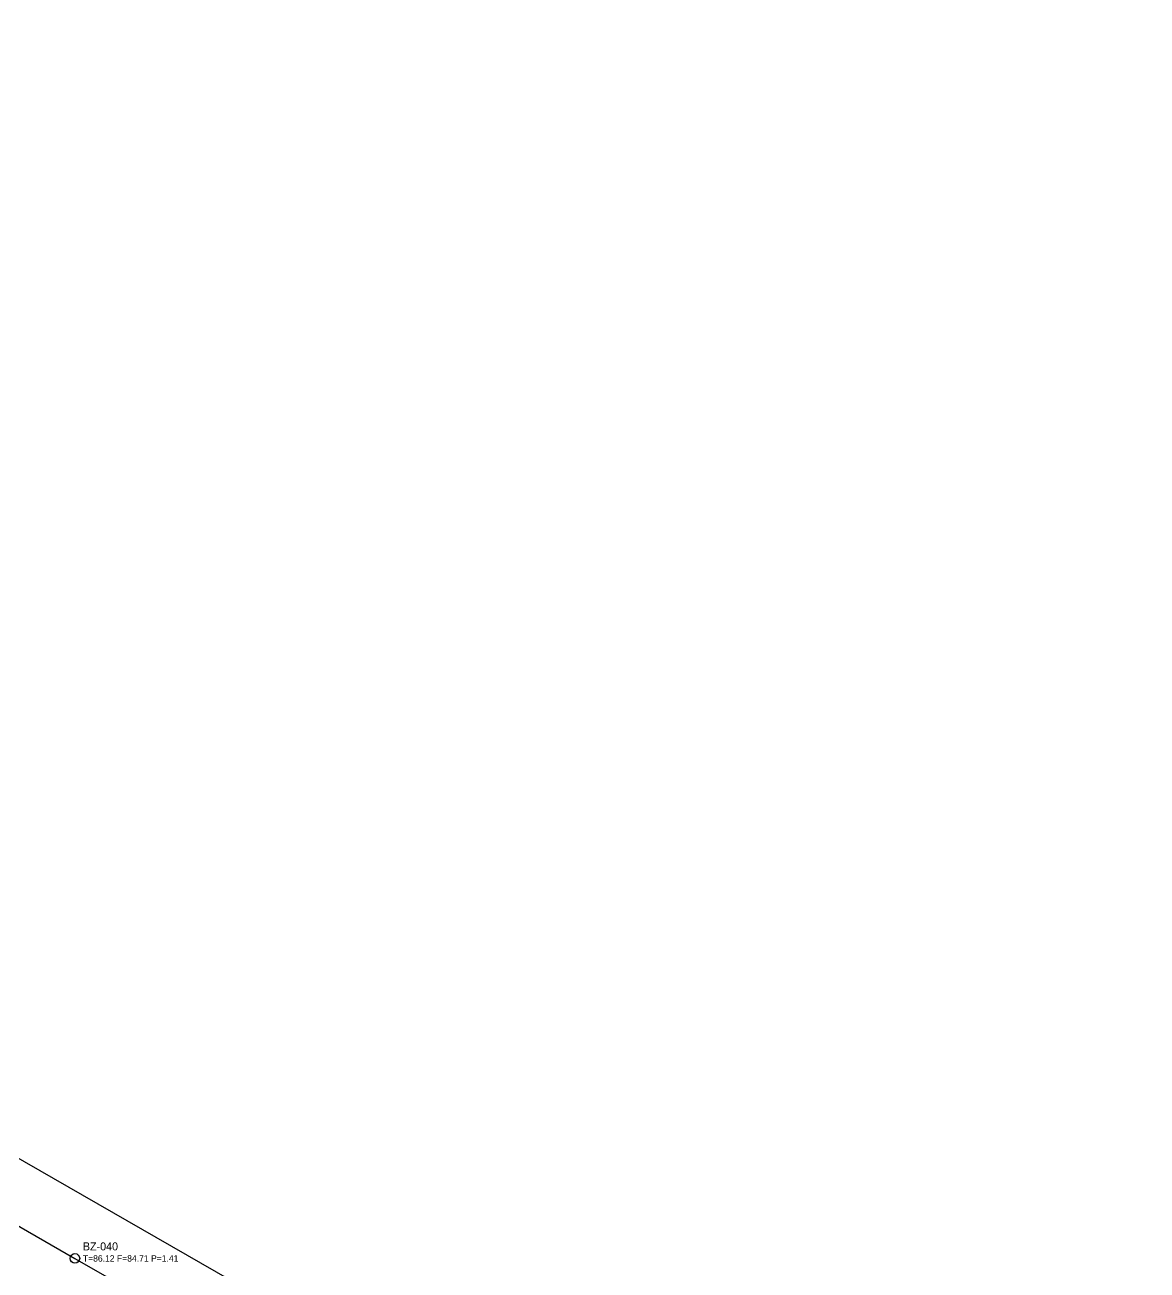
# Model space of a CAD drawing. Header units: metres. Extents: x 308147 to 309178, y 8622681 to 8623304.
# Drawn here: x 308605 to 308745.1, y 8623148.1 to 8623303.6 of the extents above; entities that cross this region are included whole.
import ezdxf

# ---------------------------------------------------------------- set-up
doc = ezdxf.new("R2010")
doc.units = ezdxf.units.M
for name, color, linetype in [('BUZONES', 2, 'Continuous'), ('CALLES', 8, 'Continuous'), ('DESAGUE_DN200', 3, 'Continuous'), ('TEXTO_BUZONES', 7, 'Continuous')]:
    doc.layers.add(name, color=color, linetype=linetype)

msp = doc.modelspace()

# ---------------------------------------------------------------- linework, layer by layer
at = {"layer": 'BUZONES'}
msp.add_circle((308611.27, 8623149.57), 0.6, dxfattribs=at)
at = {"layer": 'CALLES'}
msp.add_lwpolyline([(308601.04, 8623146.02), (308594.97, 8623149.51), (308558.56, 8623170.44), (308552.49, 8623173.93), (308546.42, 8623177.42), (308539.61, 8623181.33), (308532.67, 8623185.32), (308525.74, 8623189.3), (308518.8, 8623193.29), (308511.87, 8623197.28), (308504.93, 8623201.26), (308498, 8623205.25), (308463.32, 8623225.19), (308428.64, 8623245.12), (308421.7, 8623249.11), (308414.77, 8623253.09), (308407.83, 8623257.08), (308400.89, 8623261.07), (308393.96, 8623265.05), (308387.02, 8623269.04), (308365.17, 8623281.6), (308349.8, 8623290.43), (308357.94, 8623303.64), (308746.81, 8623080.11)], dxfattribs=at)
at = {"layer": 'DESAGUE_DN200'}
for p, q in [((308546.66, 8623186.61), (308611.27, 8623149.57)), ((308611.27, 8623149.57), (308675.89, 8623112.54))]:
    msp.add_line(p, q, dxfattribs=at)

# ---------------------------------------------------------------- texts
at = {"layer": 'TEXTO_BUZONES'}
for s, height, p in [('BZ-040', 1, (308612.27, 8623150.57)), ('T=86.12 F=84.71 P=1.41', 0.8, (308612.27, 8623149.17))]:
    msp.add_text(s, height=height, dxfattribs=at).set_placement(p)

doc.saveas('drawing.dxf')
